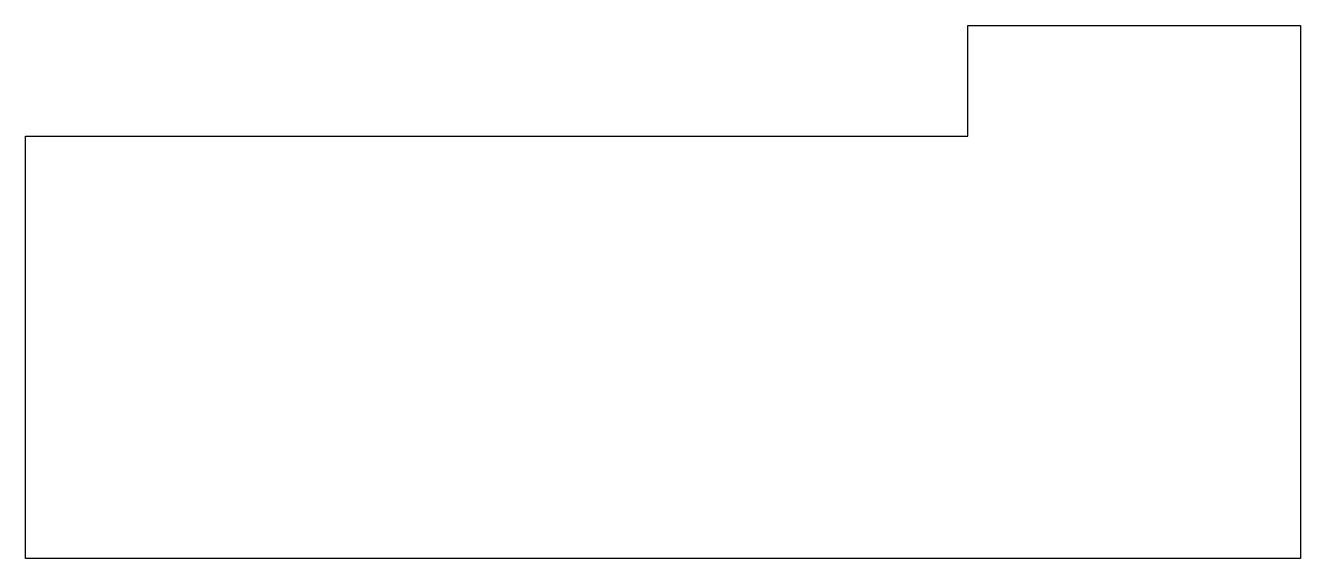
# Model space of a CAD drawing. Header units: millimetres. Extents: x -108 to 8, y -48 to 0.
import ezdxf

# ---------------------------------------------------------------- set-up
doc = ezdxf.new("R2010")
doc.units = ezdxf.units.MM
doc.layers.get('0').update_dxf_attribs({"linetype": 'CONTINUOUS'})

msp = doc.modelspace()

# ---------------------------------------------------------------- linework, layer by layer
msp.add_lwpolyline([(-107.5, -10), (-22.5, -10), (-22.5, 0), (7.5, 0), (7.5, -48.1), (-107.5, -48.1)], close=True)

doc.saveas('drawing.dxf')
